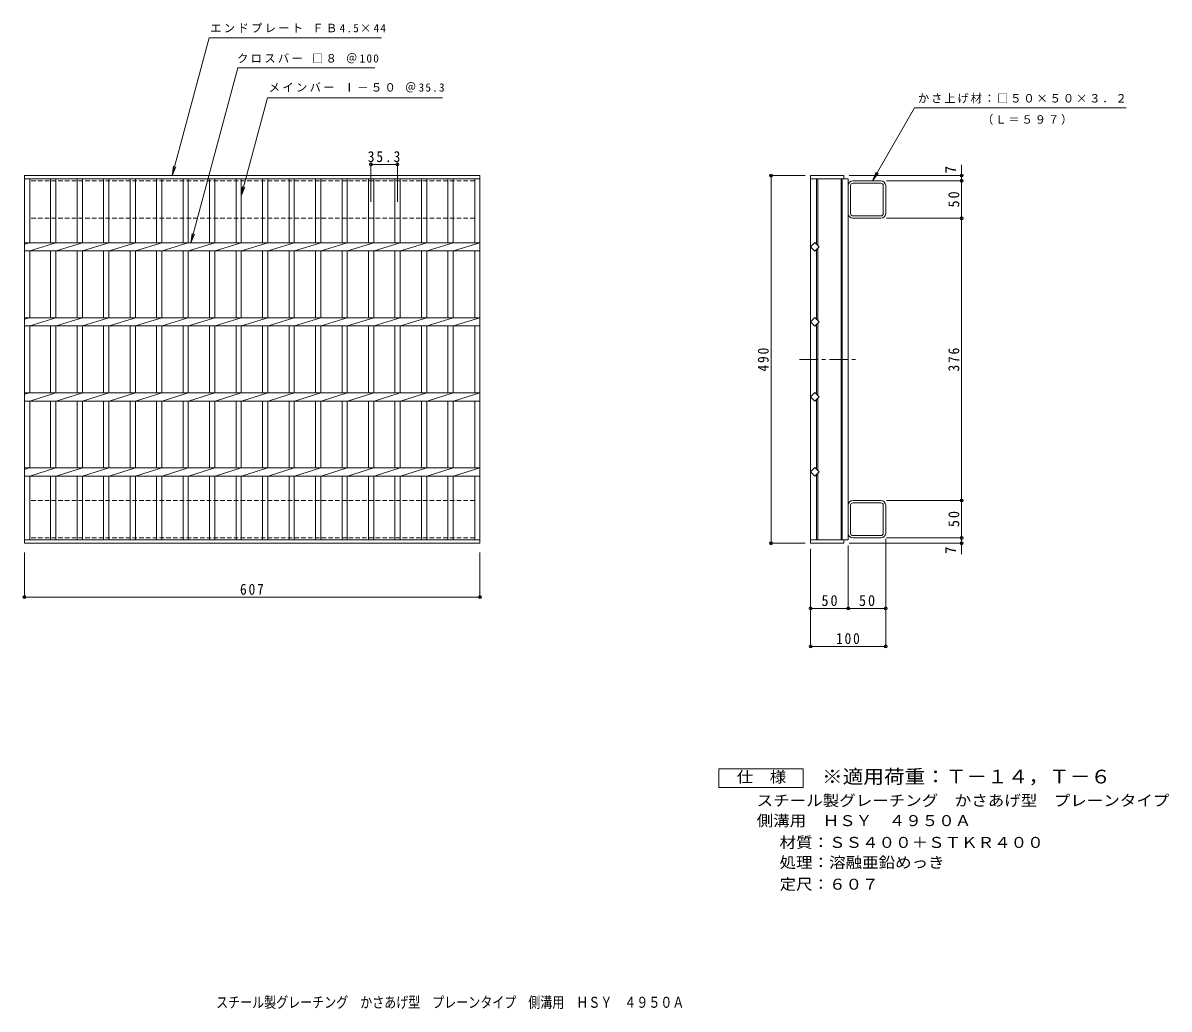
# Model space of a CAD drawing. Units: millimetres, scale not verified. Extents: x -685 to 842, y -678 to 636.
import ezdxf
from ezdxf.enums import TextEntityAlignment as Align

# ---------------------------------------------------------------- set-up
doc = ezdxf.new("R2010")
doc.units = ezdxf.units.MM
doc.header["$LTSCALE"] = 5
doc.header["$PDMODE"] = 32
doc.header["$PDSIZE"] = 4
doc.linetypes.add('CHAIN1', pattern=[8, 5, -1, 1, -1])
doc.linetypes.add('DASHED1', pattern=[1.8, 1.2, -0.6])
for name, color, linetype, lineweight in [('A-1_ピット', 2, 'Continuous', 9), ('A-2_蓋', 3, 'Continuous', 9), ('A-4_寸法', 7, 'Continuous', 9), ('F-4_F-4ﾚｲﾔ', 2, 'Continuous', 9)]:
    doc.layers.add(name, color=color, linetype=linetype, lineweight=lineweight)
doc.layers.add('F-5_F-5ﾚｲﾔ', color=3, linetype='Continuous')
doc.styles.add('ＭＳ ゴシック', font='')
doc.styles.get('ＭＳ ゴシック').set_extended_font_data('MS Gothic')

msp = doc.modelspace()

# ---------------------------------------------------------------- linework, layer by layer
at = {"layer": 'A-1_ピット', "linetype": 'DASHED1'}
for p, q in [((-82.839, 425.482), (-82.839, 375.482)), ((-82.839, 375.482), (-675.837, 375.482)), ((-82.839, -0.518), (-675.837, -0.518)), ((-82.839, -50.518), (-82.839, -0.518))]:
    msp.add_line(p, q, dxfattribs=at)
at = {"layer": 'A-1_ピット'}
for p, q in [((414.865, 381.882), (414.865, 419.082)), ((418.065, 381.882), (418.065, 419.082)), ((458.465, 425.482), (421.265, 425.482)), ((458.464, 422.282), (421.265, 422.282)), ((461.665, 381.882), (461.665, 419.082)), ((464.865, 381.882), (464.865, 419.082)), ((421.265, 378.682), (458.464, 378.682)), ((458.465, 375.482), (421.265, 375.482)), ((414.865, -6.918), (414.865, -44.118)), ((418.065, -6.918), (418.065, -44.118)), ((458.465, -0.518), (421.265, -0.518)), ((421.265, -3.718), (458.464, -3.718)), ((461.665, -6.918), (461.665, -44.118)), ((464.865, -6.918), (464.865, -44.118)), ((458.464, -47.318), (421.265, -47.318)), ((458.465, -50.518), (421.265, -50.518))]:
    msp.add_line(p, q, dxfattribs=at)
at = {"layer": 'A-1_ピット', "linetype": 'DASHED1'}
for points in [[(-82.839, 425.482), (-675.837, 425.482), (-675.837, 375.482)], [(-82.839, -50.518), (-675.837, -50.518), (-675.837, -0.518)]]:
    msp.add_lwpolyline(points, dxfattribs=at)
at = {"layer": 'A-1_ピット'}
for centre, radius, start, end in [((421.265, 419.082), 6.4, 90, 180), ((421.265, 419.082), 3.2, 90, 180), ((458.464, 419.082), 3.2, 0, 90), ((458.465, 419.082), 6.4, 0, 90), ((421.265, 381.882), 6.4, 180, 270), ((421.265, 381.882), 3.2, 180, 270), ((458.464, 381.882), 3.2, 270, 0), ((458.465, 381.882), 6.4, 270, 0), ((421.265, -6.918), 6.4, 90, 180), ((421.265, -6.918), 3.2, 90, 180), ((458.464, -6.918), 3.2, 0, 90), ((458.465, -6.918), 6.4, 0, 90), ((421.265, -44.118), 6.4, 180, 270), ((421.265, -44.118), 3.2, 180, 270), ((458.464, -44.118), 3.2, 270, 0), ((458.465, -44.118), 6.4, 270, 0)]:
    msp.add_arc(centre, radius, start, end, dxfattribs=at)
at = {"layer": 'A-2_蓋'}
for p, q in [((-682.838, 432.482), (-75.838, 432.482)), ((-682.838, -57.518), (-682.838, 432.482)), ((-682.838, 427.983), (-75.838, 427.983)), ((-675.837, 342.982), (-675.837, 427.983)), ((-647.938, 427.983), (-647.938, 342.982)), ((-640.937, 427.983), (-640.937, 342.982)), ((-612.637, 427.983), (-612.637, 342.982)), ((-605.637, 427.983), (-605.637, 342.982)), ((-577.337, 427.983), (-577.337, 342.982)), ((-570.337, 427.983), (-570.337, 342.982)), ((-542.037, 427.983), (-542.037, 342.982)), ((-535.037, 427.983), (-535.037, 342.982)), ((-506.737, 427.983), (-506.737, 342.982)), ((-499.737, 427.983), (-499.737, 342.982)), ((-471.437, 427.983), (-471.437, 342.982)), ((-464.437, 427.983), (-464.437, 342.982)), ((-436.137, 427.983), (-436.137, 342.982)), ((-429.137, 427.983), (-429.137, 342.982)), ((-400.837, 427.983), (-400.837, 342.982)), ((-393.837, 427.983), (-393.837, 342.982)), ((-365.537, 427.983), (-365.537, 342.982)), ((-358.537, 427.983), (-358.537, 342.982)), ((-330.237, 427.983), (-330.237, 342.982)), ((-323.237, 427.983), (-323.237, 342.982)), ((-294.937, 427.983), (-294.937, 342.982)), ((-287.937, 427.983), (-287.937, 342.982)), ((-259.638, 427.983), (-259.638, 342.982)), ((-252.638, 427.983), (-252.638, 342.982)), ((-224.337, 427.983), (-224.337, 342.982)), ((-217.337, 427.983), (-217.337, 342.982)), ((-189.037, 427.983), (-189.037, 342.982)), ((-182.037, 427.983), (-182.037, 342.982)), ((-153.737, 427.983), (-153.737, 342.982)), ((-146.737, 427.983), (-146.737, 342.982)), ((-118.437, 427.983), (-118.437, 342.982)), ((-111.437, 427.983), (-111.437, 342.982)), ((-82.839, 427.983), (-82.839, 342.982)), ((-75.838, 432.482), (-75.838, -57.518)), ((364.865, 432.482), (408.865, 432.482)), ((364.865, 432.482), (364.865, -57.518)), ((364.865, 427.982), (414.865, 427.982)), ((372.865, 427.982), (372.865, 340.796)), ((374.365, 427.982), (374.365, 339.296)), ((405.365, 427.982), (405.365, -53.018)), ((406.865, 427.982), (406.865, -53.018)), ((408.865, 432.482), (408.865, 427.982)), ((414.865, 427.982), (414.865, -53.018)), ((-682.838, 340.901), (-676.238, 342.982)), ((-682.838, 342.982), (-75.838, 342.982)), ((-675.837, 331.983), (-640.937, 342.982)), ((-640.537, 331.983), (-605.638, 342.982)), ((-605.237, 331.983), (-570.338, 342.982)), ((-569.937, 331.983), (-535.037, 342.982)), ((-534.638, 331.983), (-499.738, 342.982)), ((-499.337, 331.983), (-464.438, 342.982)), ((-464.037, 331.983), (-429.137, 342.982)), ((-428.738, 331.983), (-393.838, 342.982)), ((-393.437, 331.983), (-358.538, 342.982)), ((-358.137, 331.983), (-323.237, 342.982)), ((-322.838, 331.983), (-287.938, 342.982)), ((-287.537, 331.983), (-252.638, 342.982)), ((-252.237, 331.983), (-217.337, 342.982)), ((-216.938, 331.983), (-182.038, 342.982)), ((-181.637, 331.983), (-146.738, 342.982)), ((-146.337, 331.983), (-111.437, 342.982)), ((-111.037, 331.983), (-76.137, 342.982)), ((-682.838, 331.983), (-75.838, 331.983)), ((-675.837, 242.982), (-675.837, 331.983)), ((-647.938, 331.983), (-647.938, 242.982)), ((-640.937, 331.983), (-640.937, 242.982)), ((-612.637, 331.983), (-612.637, 242.982)), ((-605.637, 331.983), (-605.637, 242.982)), ((-577.337, 331.983), (-577.337, 242.982)), ((-570.337, 331.983), (-570.337, 242.982)), ((-542.037, 331.983), (-542.037, 242.982)), ((-535.037, 331.983), (-535.037, 242.982)), ((-506.737, 331.983), (-506.737, 242.982)), ((-499.737, 331.983), (-499.737, 242.982)), ((-471.437, 331.983), (-471.437, 242.982)), ((-464.437, 331.983), (-464.437, 242.982)), ((-436.137, 331.983), (-436.137, 242.982)), ((-429.137, 331.983), (-429.137, 242.982)), ((-400.837, 331.983), (-400.837, 242.982)), ((-393.837, 331.983), (-393.837, 242.982)), ((-365.537, 331.983), (-365.537, 242.982)), ((-358.537, 331.983), (-358.537, 242.982)), ((-330.237, 331.983), (-330.237, 242.982)), ((-323.237, 331.983), (-323.237, 242.982)), ((-294.937, 331.983), (-294.937, 242.982)), ((-287.937, 331.983), (-287.937, 242.982)), ((-259.638, 331.983), (-259.638, 242.982)), ((-252.638, 331.983), (-252.638, 242.982)), ((-224.337, 331.983), (-224.337, 242.982)), ((-217.337, 331.983), (-217.337, 242.982)), ((-189.037, 331.983), (-189.037, 242.982)), ((-182.037, 331.983), (-182.037, 242.982)), ((-153.737, 331.983), (-153.737, 242.982)), ((-146.737, 331.983), (-146.737, 242.982)), ((-118.437, 331.983), (-118.437, 242.982)), ((-111.437, 331.983), (-111.437, 242.982)), ((-82.839, 331.983), (-82.839, 242.982)), ((372.865, 334.169), (372.865, 240.796)), ((374.365, 335.669), (374.365, 239.296)), ((-682.838, 240.901), (-676.238, 242.982)), ((-682.838, 242.982), (-75.838, 242.982)), ((-682.838, 231.983), (-75.838, 231.983)), ((-675.837, 231.983), (-640.937, 242.982)), ((-675.837, 142.982), (-675.837, 231.983)), ((-647.938, 231.983), (-647.938, 142.982)), ((-640.937, 231.983), (-640.937, 142.982)), ((-640.537, 231.983), (-605.638, 242.982)), ((-612.637, 231.983), (-612.637, 142.982)), ((-605.637, 231.983), (-605.637, 142.982)), ((-605.237, 231.983), (-570.338, 242.982)), ((-577.337, 231.983), (-577.337, 142.982)), ((-570.337, 231.983), (-570.337, 142.982)), ((-569.937, 231.983), (-535.037, 242.982)), ((-542.037, 231.983), (-542.037, 142.982)), ((-535.037, 231.983), (-535.037, 142.982)), ((-534.638, 231.983), (-499.738, 242.982)), ((-506.737, 231.983), (-506.737, 142.982)), ((-499.737, 231.983), (-499.737, 142.982)), ((-499.337, 231.983), (-464.438, 242.982)), ((-471.437, 231.983), (-471.437, 142.982)), ((-464.437, 231.983), (-464.437, 142.982)), ((-464.037, 231.983), (-429.137, 242.982)), ((-436.137, 231.983), (-436.137, 142.982)), ((-429.137, 231.983), (-429.137, 142.982)), ((-428.738, 231.983), (-393.838, 242.982)), ((-400.837, 231.983), (-400.837, 142.982)), ((-393.837, 231.983), (-393.837, 142.982)), ((-393.437, 231.983), (-358.538, 242.982)), ((-365.537, 231.983), (-365.537, 142.982)), ((-358.537, 231.983), (-358.537, 142.982)), ((-358.137, 231.983), (-323.237, 242.982)), ((-330.237, 231.983), (-330.237, 142.982)), ((-323.237, 231.983), (-323.237, 142.982)), ((-322.838, 231.983), (-287.938, 242.982)), ((-294.937, 231.983), (-294.937, 142.982)), ((-287.937, 231.983), (-287.937, 142.982)), ((-287.537, 231.983), (-252.638, 242.982)), ((-259.638, 231.983), (-259.638, 142.982)), ((-252.638, 231.983), (-252.638, 142.982)), ((-252.237, 231.983), (-217.337, 242.982)), ((-224.337, 231.983), (-224.337, 142.982)), ((-217.337, 231.983), (-217.337, 142.982)), ((-216.938, 231.983), (-182.038, 242.982)), ((-189.037, 231.983), (-189.037, 142.982)), ((-182.037, 231.983), (-182.037, 142.982)), ((-181.637, 231.983), (-146.738, 242.982)), ((-153.737, 231.983), (-153.737, 142.982)), ((-146.737, 231.983), (-146.737, 142.982)), ((-146.337, 231.983), (-111.437, 242.982)), ((-118.437, 231.983), (-118.437, 142.982)), ((-111.437, 231.983), (-111.437, 142.982)), ((-111.037, 231.983), (-76.137, 242.982)), ((-82.839, 231.983), (-82.839, 142.982)), ((372.865, 234.169), (372.865, 140.796)), ((374.365, 235.669), (374.365, 139.296)), ((-682.838, 140.901), (-676.238, 142.982)), ((-682.838, 142.982), (-75.838, 142.982)), ((-675.837, 131.983), (-640.937, 142.982)), ((-640.537, 131.983), (-605.638, 142.982)), ((-605.237, 131.983), (-570.338, 142.982)), ((-569.937, 131.983), (-535.037, 142.982)), ((-534.638, 131.983), (-499.738, 142.982)), ((-499.337, 131.983), (-464.438, 142.982)), ((-464.037, 131.983), (-429.137, 142.982)), ((-428.738, 131.983), (-393.838, 142.982)), ((-393.437, 131.983), (-358.538, 142.982)), ((-358.137, 131.983), (-323.237, 142.982)), ((-322.838, 131.983), (-287.938, 142.982)), ((-287.537, 131.983), (-252.638, 142.982)), ((-252.237, 131.983), (-217.337, 142.982)), ((-216.938, 131.983), (-182.038, 142.982)), ((-181.637, 131.983), (-146.738, 142.982)), ((-146.337, 131.983), (-111.437, 142.982)), ((-111.037, 131.983), (-76.137, 142.982)), ((-682.838, 131.983), (-75.838, 131.983)), ((-675.837, 42.982), (-675.837, 131.983)), ((-647.938, 131.983), (-647.938, 42.982)), ((-640.937, 131.983), (-640.937, 42.982)), ((-612.637, 131.983), (-612.637, 42.982)), ((-605.637, 131.983), (-605.637, 42.982)), ((-577.337, 131.983), (-577.337, 42.982)), ((-570.337, 131.983), (-570.337, 42.982)), ((-542.037, 131.983), (-542.037, 42.982)), ((-535.037, 131.983), (-535.037, 42.982)), ((-506.737, 131.983), (-506.737, 42.982)), ((-499.737, 131.983), (-499.737, 42.982)), ((-471.437, 131.983), (-471.437, 42.982)), ((-464.437, 131.983), (-464.437, 42.982)), ((-436.137, 131.983), (-436.137, 42.982)), ((-429.137, 131.983), (-429.137, 42.982)), ((-400.837, 131.983), (-400.837, 42.982)), ((-393.837, 131.983), (-393.837, 42.982)), ((-365.537, 131.983), (-365.537, 42.982)), ((-358.537, 131.983), (-358.537, 42.982)), ((-330.237, 131.983), (-330.237, 42.982)), ((-323.237, 131.983), (-323.237, 42.982)), ((-294.937, 131.983), (-294.937, 42.982)), ((-287.937, 131.983), (-287.937, 42.982)), ((-259.638, 131.983), (-259.638, 42.982)), ((-252.638, 131.983), (-252.638, 42.982)), ((-224.337, 131.983), (-224.337, 42.982)), ((-217.337, 131.983), (-217.337, 42.982)), ((-189.037, 131.983), (-189.037, 42.982)), ((-182.037, 131.983), (-182.037, 42.982)), ((-153.737, 131.983), (-153.737, 42.982)), ((-146.737, 131.983), (-146.737, 42.982)), ((-118.437, 131.983), (-118.437, 42.982)), ((-111.437, 131.983), (-111.437, 42.982)), ((-82.839, 131.983), (-82.839, 42.982)), ((372.865, 134.169), (372.865, 40.796)), ((374.365, 135.669), (374.365, 39.296)), ((-682.838, 40.901), (-676.238, 42.982)), ((-682.838, 42.982), (-75.838, 42.982)), ((-682.838, 31.983), (-75.838, 31.983)), ((-675.837, 31.983), (-640.937, 42.982)), ((-675.837, -53.018), (-675.837, 31.983)), ((-647.938, 31.983), (-647.938, -53.018)), ((-640.937, 31.983), (-640.937, -53.018)), ((-640.537, 31.983), (-605.638, 42.982)), ((-612.637, 31.983), (-612.637, -53.018)), ((-605.637, 31.983), (-605.637, -53.018)), ((-605.237, 31.983), (-570.338, 42.982)), ((-577.337, 31.983), (-577.337, -53.018)), ((-570.337, 31.983), (-570.337, -53.018)), ((-569.937, 31.983), (-535.037, 42.982)), ((-542.037, 31.983), (-542.037, -53.018)), ((-535.037, 31.983), (-535.037, -53.018)), ((-534.638, 31.983), (-499.738, 42.982)), ((-506.737, 31.983), (-506.737, -53.018)), ((-499.737, 31.983), (-499.737, -53.018)), ((-499.337, 31.983), (-464.438, 42.982)), ((-471.437, 31.983), (-471.437, -53.018)), ((-464.437, 31.983), (-464.437, -53.018)), ((-464.037, 31.983), (-429.137, 42.982)), ((-436.137, 31.983), (-436.137, -53.018)), ((-429.137, 31.983), (-429.137, -53.018)), ((-428.738, 31.983), (-393.838, 42.982)), ((-400.837, 31.983), (-400.837, -53.018)), ((-393.837, 31.983), (-393.837, -53.018)), ((-393.437, 31.983), (-358.538, 42.982)), ((-365.537, 31.983), (-365.537, -53.018)), ((-358.537, 31.983), (-358.537, -53.018)), ((-358.137, 31.983), (-323.237, 42.982)), ((-330.237, 31.983), (-330.237, -53.018)), ((-323.237, 31.983), (-323.237, -53.018)), ((-322.838, 31.983), (-287.938, 42.982)), ((-294.937, 31.983), (-294.937, -53.018)), ((-287.937, 31.983), (-287.937, -53.018)), ((-287.537, 31.983), (-252.638, 42.982)), ((-259.638, 31.983), (-259.638, -53.018)), ((-252.638, 31.983), (-252.638, -53.018)), ((-252.237, 31.983), (-217.337, 42.982)), ((-224.337, 31.983), (-224.337, -53.018)), ((-217.337, 31.983), (-217.337, -53.018)), ((-216.938, 31.983), (-182.038, 42.982)), ((-189.037, 31.983), (-189.037, -53.018)), ((-182.037, 31.983), (-182.037, -53.018)), ((-181.637, 31.983), (-146.738, 42.982)), ((-153.737, 31.983), (-153.737, -53.018)), ((-146.737, 31.983), (-146.737, -53.018)), ((-146.337, 31.983), (-111.437, 42.982)), ((-118.437, 31.983), (-118.437, -53.018)), ((-111.437, 31.983), (-111.437, -53.018)), ((-111.037, 31.983), (-76.137, 42.982)), ((-82.839, 31.983), (-82.839, -53.018)), ((372.865, -53.018), (372.865, 34.169)), ((374.365, -53.018), (374.365, 35.669)), ((-75.838, -53.018), (-682.838, -53.018)), ((-75.838, -57.518), (-682.838, -57.518)), ((364.865, -53.018), (414.865, -53.018)), ((364.865, -57.518), (408.865, -57.518)), ((408.865, -57.518), (408.865, -53.018))]:
    msp.add_line(p, q, dxfattribs=at)
at = {"layer": 'A-2_蓋', "linetype": 'CHAIN1'}
msp.add_line((349.824, 187.482), (428.837, 187.482), dxfattribs=at)
at = {"layer": 'A-2_蓋'}
for points in [[(376.179, 337.482), (370.522, 331.825), (364.865, 337.482), (370.522, 343.139)], [(376.179, 237.482), (370.522, 231.825), (364.865, 237.482), (370.522, 243.139)], [(376.179, 137.482), (370.522, 131.825), (364.865, 137.482), (370.522, 143.139)], [(376.179, 37.482), (370.522, 43.139), (364.865, 37.482), (370.522, 31.826)]]:
    msp.add_lwpolyline(points, close=True, dxfattribs=at)
at = {"layer": 'A-4_寸法'}
for p, q in [((-485.835, 432.482), (-436.654, 616.025)), ((-436.654, 616.025), (-207.12, 616.025)), ((-461.005, 342.982), (-398.562, 576.025)), ((-398.562, 576.025), (-216.089, 576.025)), ((447.253, 425.482), (503.256, 522.482)), ((785.371, 522.482), (503.256, 522.482)), ((-485.835, 432.482), (-484.203, 444.875)), ((-485.835, 432.482), (-481.051, 444.031)), ((-221.135, 397.33), (-221.135, 448.681)), ((-221.135, 447.181), (-185.835, 447.181)), ((-185.835, 397.33), (-185.835, 448.681)), ((566.096, 425.482), (566.096, 446.817)), ((357.365, 432.482), (310.662, 432.482)), ((312.162, -57.518), (312.162, 432.482)), ((416.365, 432.482), (567.596, 432.482)), ((447.253, 425.482), (452.036, 437.031)), ((447.253, 425.482), (454.862, 435.399)), ((-393.837, 405.483), (-392.206, 417.876)), ((-393.837, 405.483), (-389.054, 417.031)), ((465.965, 425.482), (567.596, 425.482)), ((566.096, 375.482), (566.096, 425.482)), ((465.965, 375.482), (567.596, 375.482)), ((566.096, -0.518), (566.096, 375.482)), ((-461.005, 342.982), (-459.374, 355.375)), ((-461.005, 342.982), (-456.222, 354.531)), ((465.965, -0.518), (567.596, -0.518)), ((566.096, -50.518), (566.096, -0.518)), ((357.365, -57.518), (310.662, -57.518)), ((414.865, -60.518), (414.865, -145.944)), ((416.365, -57.518), (567.596, -57.518)), ((464.865, -51.618), (464.865, -196.585)), ((465.965, -50.518), (567.596, -50.518)), ((566.096, -71.937), (566.096, -50.518)), ((-682.838, -70.018), (-682.838, -130.944)), ((-75.838, -70.018), (-75.838, -130.944)), ((364.865, -65.018), (364.865, -196.585)), ((-682.838, -129.444), (-75.838, -129.444)), ((364.865, -144.444), (414.865, -144.444)), ((414.865, -144.444), (464.865, -144.444)), ((464.865, -151.944), (464.865, -145.944)), ((364.865, -195.085), (464.865, -195.085))]:
    msp.add_line(p, q, dxfattribs=at)
msp.add_lwpolyline([(-393.837, 405.483), (-358.859, 536.025), (-125.929, 536.025)], dxfattribs=at)
for p in [(-221.135, 447.181), (-185.835, 447.181), (312.162, 432.482), (566.096, 432.482), (566.096, 425.482), (566.096, 375.482), (566.096, -0.518), (312.162, -57.518), (566.096, -50.518), (566.096, -57.518), (-682.838, -129.444), (-75.838, -129.444), (364.865, -144.444), (414.865, -144.444), (464.865, -144.444), (364.865, -195.085), (464.865, -195.085)]:
    msp.add_point(p, dxfattribs=at)
at = {"layer": 'F-4_F-4ﾚｲﾔ'}
msp.add_lwpolyline([(242.527, -383.242), (242.527, -358.242), (355.027, -358.242), (355.027, -383.242)], close=True, dxfattribs=at)

# ---------------------------------------------------------------- texts
at = {"layer": 'A-4_寸法', "color": 2, "style": 'ＭＳ ゴシック'}
for p in [(563.096, 435.374), (563.096, -71.855)]:
    msp.add_text('7', height=14.66, rotation=90, dxfattribs=at).set_placement(p, align=Align.BOTTOM_LEFT)
at = {"layer": 'A-4_寸法', "char_height": 11, "attachment_point": 7, "style": 'ＭＳ ゴシック'}
for s, insert in [('\\T1.21;エンドプレート\\~ＦＢ4.5×44', (-435.278, 622.738)), ('\\T1.21;クロスバー\\~□８\\~＠100', (-399.47, 582.014)), ('\\T1.21;メインバー\\~Ⅰ－５０\\~＠35.3', (-357.256, 543.261)), ('\\T1.17;かさ上げ材：□５０×５０×３．２', (507.871, 528.556)), ('\\T1.17;（Ｌ＝５９７）', (593.271, 500.089))]:
    msp.add_mtext(s, dxfattribs=dict(at, insert=insert))
at = {"layer": 'A-4_寸法', "color": 2, "char_height": 14.66, "attachment_point": 7, "style": 'ＭＳ ゴシック'}
for s, insert in [('\\T1.28;\\W0.9;35.3', (-225.36, 450.181)), ('\\T1.27;\\W0.9;607', (-395.588, -126.444)), ('\\T1.27;\\W0.95;50', (379.24, -141.444)), ('\\T1.27;\\W0.95;50', (429.24, -141.444)), ('\\T1.27;\\W0.9;100', (398.615, -192.085))]:
    msp.add_mtext(s, dxfattribs=dict(at, insert=insert))
at = {"layer": 'A-4_寸法', "color": 2, "char_height": 14.66, "attachment_point": 7, "rotation": 90, "style": 'ＭＳ ゴシック'}
for s, insert in [('\\T1.27;\\W0.95;50', (563.096, 389.857)), ('\\T1.27;\\W0.9;490', (309.162, 171.232)), ('\\T1.27;\\W0.9;376', (563.096, 171.232)), ('\\T1.27;\\W0.95;50', (563.096, -36.143))]:
    msp.add_mtext(s, dxfattribs=dict(at, insert=insert))
at = {"layer": 'F-4_F-4ﾚｲﾔ', "style": 'ＭＳ ゴシック'}
for s, width, p in [('仕\u3000様', 1.1, (266.277, -380.742)), ('スチール製グレーチング\u3000かさあげ型\u3000プレーンタイプ', 1.1, (292.941, -412.203)), ('側溝用\u3000ＨＳＹ\u3000４９５０Ａ', 1.1, (292.941, -438.991)), ('材質：ＳＳ４００＋ＳＴＫＲ４００', 1.1, (323.428, -468.007)), ('処理：溶融亜鉛めっき', 1.1, (323.428, -494.702)), ('定尺：６０７', 1.1, (323.428, -523.718)), ('スチール製グレーチング\u3000かさあげ型\u3000プレーンタイプ\u3000側溝用\u3000ＨＳＹ\u3000４９５０Ａ', 0.8, (-427.33, -681.102))]:
    msp.add_text(s, height=14.66, dxfattribs=dict(at, width=width)).set_placement(p, align=Align.BOTTOM_LEFT)
at = {"layer": 'F-5_F-5ﾚｲﾔ', "style": 'ＭＳ ゴシック', "width": 1.1}
msp.add_text('※適用荷重：Ｔ－１４，Ｔ－６', height=18.33, dxfattribs=at).set_placement((380.027, -383.242), align=Align.BOTTOM_LEFT)

doc.saveas('drawing.dxf')
